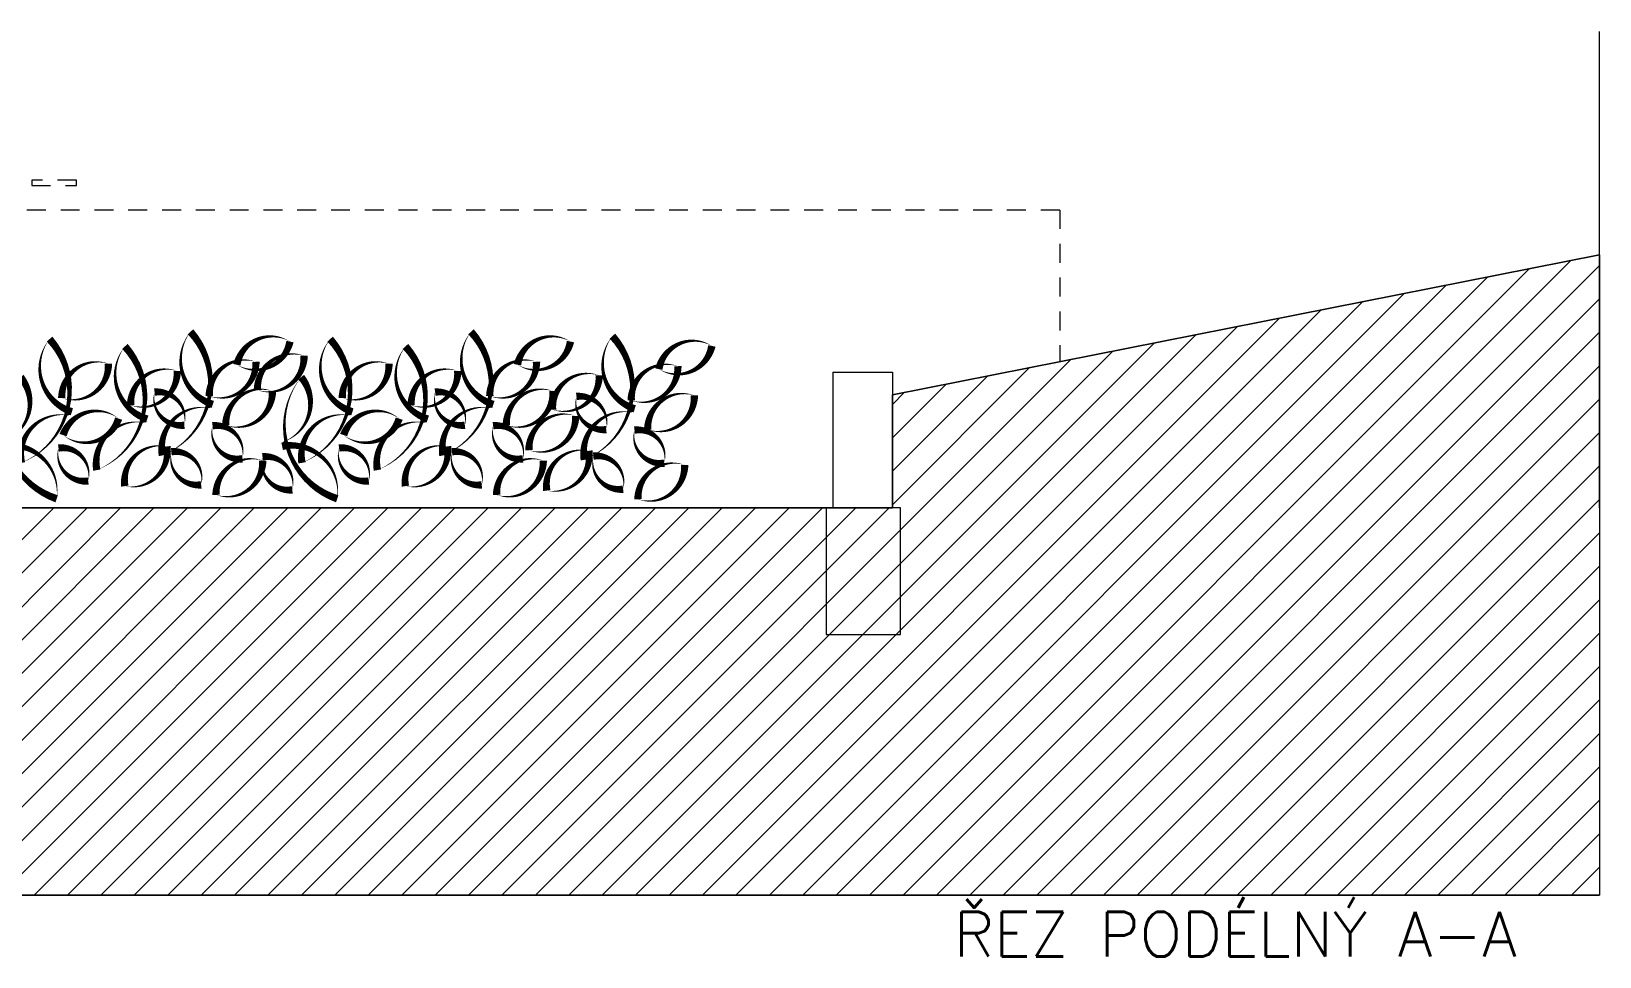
# Model space of a CAD drawing. Header units: metres. Extents: x -45 to 1930, y -347 to 488.
# Drawn here: x 177.28 to 187.81, y -93.53 to -87.32 of the extents above; entities that cross this region are included whole.
import ezdxf

# ---------------------------------------------------------------- set-up
doc = ezdxf.new("R2010")
doc.units = ezdxf.units.M
doc.linetypes.add('ČÁRKOVANÁ', pattern=[19.05, 12.7, -6.35])
doc.layers.add('FLOATINGWINDOWS', color=2, linetype='Continuous', plot=False)
doc.layers.add('SRAFY', color=3, linetype='Continuous')
doc.layers.add('zariz.predmety', color=203, linetype='Continuous')
doc.layers.add('Standard', color=7, linetype='Continuous', lineweight=25)
doc.styles.add('ROMANS', font='romans.shx', dxfattribs={"width": 0.7})

msp = doc.modelspace()

# ---------------------------------------------------------------- hatches: boundary and pattern name
at = {"layer": 'SRAFY', "linetype": 'Continuous', "lineweight": 0}
h = msp.add_hatch(dxfattribs=at)
h.set_pattern_fill('ANSI31', color=251, scale=0.05, style=0)
h.set_pattern_definition([(45, (0, -32.439), (-0.1122532, 0.1122532), [])])
h.paths.add_polyline_path([(159.475809, -90.515144), (160.764819, -90.515144), (164.664819, -90.515144), (164.664819, -91.365144), (165.164819, -91.365144), (165.164819, -90.915144), (174.716058, -90.915144), (174.716058, -91.365144), (175.216058, -91.365144), (175.216058, -90.515144), (183.064819, -90.515144), (183.064819, -89.755196), (187.814819, -88.815144), (187.814819, -93.116914), (159.475809, -93.116914)])

# ---------------------------------------------------------------- linework, layer by layer
at = {"layer": 'FLOATINGWINDOWS', "linetype": 'Continuous', "lineweight": 0, "flags": 128}
msp.add_lwpolyline([(159.475809, -90.515144), (160.764819, -90.515144), (164.664819, -90.515144), (164.664819, -91.365144), (165.164819, -91.365144), (165.164819, -90.915144), (174.716058, -90.915144), (174.716058, -91.365144), (175.216058, -91.365144), (175.216058, -90.515144), (183.064819, -90.515144), (183.064819, -89.755196), (187.814819, -88.815144), (187.814819, -93.116914), (159.475809, -93.116914)], close=True, dxfattribs=at)
at = {"layer": 'SRAFY', "linetype": 'Continuous', "lineweight": 0}
for p, q in [((187.814819, -88.815144), (187.814819, -87.315144)), ((187.814819, -88.815144), (183.064819, -89.755196)), ((187.814819, -88.815144), (187.814819, -90.515144)), ((187.814819, -90.515144), (187.814819, -88.815144)), ((182.664819, -89.605095), (182.664819, -90.515144)), ((182.664819, -89.605095), (183.064819, -89.605095)), ((183.064819, -89.605095), (183.064819, -90.515144)), ((183.119756, -90.515144), (175.216058, -90.515144)), ((182.619756, -90.515144), (182.619756, -91.365144)), ((183.119756, -91.365144), (183.119756, -90.515144)), ((187.814819, -90.515144), (187.814819, -93.116914)), ((182.619756, -91.365144), (183.119756, -91.365144)), ((159.475809, -93.116914), (187.814819, -93.116914))]:
    msp.add_line(p, q, dxfattribs=at)
at = {"layer": 'SRAFY', "linetype": 'ČÁRKOVANÁ', "lineweight": 0, "ltscale": 0.01}
for q in [(174.964819, -88.515144), (184.188143, -89.532883)]:
    msp.add_line((184.188143, -88.515144), q, dxfattribs=at)
msp.add_lwpolyline([(177.28337, -88.315144), (177.28337, -88.350144), (177.58337, -88.350144), (177.58337, -88.315144)], close=True, dxfattribs=at)
at = {"layer": 'zariz.predmety', "color": 253, "linetype": 'Continuous', "ltscale": 0.001}
for points in [[(178.349746, -89.33267, 0, 0, 0.520567051), (178.349746, -89.33267, 0, 0.05, 0.520567051), (178.499577, -89.821033, 0, 0.05, 0.520567051), (178.477897, -89.844134, 0, 0.05, 0.520567051), (178.160803, -90.163506, 0, 0.05, 0.520567051), (178.349746, -89.33267, 0.05, 0.05, 0)], [(180.234173, -89.33267, 0, 0, 0.520567051), (180.234173, -89.33267, 0, 0.05, 0.520567051), (180.384004, -89.821033, 0, 0.05, 0.520567051), (180.362323, -89.844134, 0, 0.05, 0.520567051), (180.045229, -90.163506, 0, 0.05, 0.520567051), (180.234173, -89.33267, 0.05, 0.05, 0)], [(177.403145, -89.382094, 0, 0, 0.520567051), (177.403145, -89.382094, 0, 0.05, 0.520567051), (177.552976, -89.870457, 0, 0.05, 0.520567051), (177.531296, -89.893558, 0, 0.05, 0.520567051), (177.214202, -90.21293, 0, 0.05, 0.520567051), (177.403145, -89.382094, 0.05, 0.05, 0)], [(177.909395, -89.430938, 0, 0, 0.520567051), (177.909395, -89.430938, 0, 0.05, 0.520567051), (178.059226, -89.9193, 0, 0.05, 0.520567051), (178.037546, -89.942401, 0, 0.05, 0.520567051), (177.720452, -90.261773, 0, 0.05, 0.520567051), (177.909395, -89.430938, 0.05, 0.05, 0)], [(178.66134, -89.554132, 0, 0, 0.520567051), (178.66134, -89.554132, 0, 0.05, 0.520567051), (179.01791, -89.39868, 0, 0.05, 0.520567051), (178.66134, -89.554132, 0.05, 0.05, 0)], [(179.287572, -89.382094, 0, 0, 0.520567051), (179.287572, -89.382094, 0, 0.05, 0.520567051), (179.437403, -89.870457, 0, 0.05, 0.520567051), (179.415722, -89.893558, 0, 0.05, 0.520567051), (179.098628, -90.21293, 0, 0.05, 0.520567051), (179.287572, -89.382094, 0.05, 0.05, 0)], [(179.793822, -89.430938, 0, 0, 0.520567051), (179.793822, -89.430938, 0, 0.05, 0.520567051), (179.943653, -89.9193, 0, 0.05, 0.520567051), (179.921972, -89.942401, 0, 0.05, 0.520567051), (179.604878, -90.261773, 0, 0.05, 0.520567051), (179.793822, -89.430938, 0.05, 0.05, 0)], [(180.545766, -89.554132, 0, 0, 0.520567051), (180.545766, -89.554132, 0, 0.05, 0.520567051), (180.902337, -89.39868, 0, 0.05, 0.520567051), (180.545766, -89.554132, 0.05, 0.05, 0)], [(181.183859, -89.361881, 0, 0, 0.520567051), (181.183859, -89.361881, 0, 0.05, 0.520567051), (181.33369, -89.850244, 0, 0.05, 0.520567051), (181.312009, -89.873345, 0, 0.05, 0.520567051), (180.994915, -90.192717, 0, 0.05, 0.520567051), (181.183859, -89.361881, 0.05, 0.05, 0)], [(181.495452, -89.583343, 0, 0, 0.520567051), (181.495452, -89.583343, 0, 0.05, 0.520567051), (181.852022, -89.427891, 0, 0.05, 0.520567051), (181.495452, -89.583343, 0.05, 0.05, 0)], [(177.798863, -89.547359, 0, 0, 0.520567051), (177.798863, -89.547359, 0, 0.05, 0.520567051), (177.485123, -89.777303, 0, 0.05, 0.520567051), (177.798863, -89.547359, 0.05, 0.05, 0)], [(178.789635, -89.534566, 0, 0, 0.520567051), (178.789635, -89.534566, 0, 0.05, 0.520567051), (178.475894, -89.76451, 0, 0.05, 0.520567051), (178.789635, -89.534566, 0.05, 0.05, 0)], [(179.112922, -89.493854, 0, 0, 0.520567051), (179.112922, -89.493854, 0, 0.05, 0.520567051), (178.799181, -89.723799, 0, 0.05, 0.520567051), (179.112922, -89.493854, 0.05, 0.05, 0)], [(179.68329, -89.547359, 0, 0, 0.520567051), (179.68329, -89.547359, 0, 0.05, 0.520567051), (179.369549, -89.777303, 0, 0.05, 0.520567051), (179.68329, -89.547359, 0.05, 0.05, 0)], [(180.674061, -89.534566, 0, 0, 0.520567051), (180.674061, -89.534566, 0, 0.05, 0.520567051), (180.360321, -89.76451, 0, 0.05, 0.520567051), (180.674061, -89.534566, 0.05, 0.05, 0)], [(181.623747, -89.563776, 0, 0, 0.520567051), (181.623747, -89.563776, 0, 0.05, 0.520567051), (181.310006, -89.793721, 0, 0.05, 0.520567051), (181.623747, -89.563776, 0.05, 0.05, 0)], [(177.450998, -90.454547, 0, 0, 0.520567051), (177.450998, -90.454547, 0, 0.05, 0.520567051), (177.081238, -90.102092, 0, 0.05, 0.520567051), (177.088831, -90.071334, 0, 0.05, 0.520567051), (177.20894, -89.637604, 0, 0.05, 0.520567051), (177.450998, -90.454547, 0.05, 0.05, 0)], [(178.26099, -89.596202, 0, 0, 0.520567051), (178.26099, -89.596202, 0, 0.05, 0.520567051), (177.947249, -89.826147, 0, 0.05, 0.520567051), (178.26099, -89.596202, 0.05, 0.05, 0)], [(179.335425, -90.454547, 0, 0, 0.520567051), (179.335425, -90.454547, 0, 0.05, 0.520567051), (178.965665, -90.102092, 0, 0.05, 0.520567051), (178.973257, -90.071334, 0, 0.05, 0.520567051), (179.093366, -89.637604, 0, 0.05, 0.520567051), (179.335425, -90.454547, 0.05, 0.05, 0)], [(180.145417, -89.596202, 0, 0, 0.520567051), (180.145417, -89.596202, 0, 0.05, 0.520567051), (179.831676, -89.826147, 0, 0.05, 0.520567051), (180.145417, -89.596202, 0.05, 0.05, 0)], [(181.095102, -89.625413, 0, 0, 0.520567051), (181.095102, -89.625413, 0, 0.05, 0.520567051), (180.781361, -89.855358, 0, 0.05, 0.520567051), (181.095102, -89.625413, 0.05, 0.05, 0)], [(178.308088, -89.960388, 0, 0, 0.520567051), (178.308088, -89.960388, 0, 0.05, 0.520567051), (178.108378, -89.738095, 0, 0.05, 0.520567051), (178.308088, -89.960388, 0.05, 0.05, 0)], [(178.900308, -89.731038, 0, 0, 0.520567051), (178.900308, -89.731038, 0, 0.05, 0.520567051), (178.586567, -89.960983, 0, 0.05, 0.520567051), (178.900308, -89.731038, 0.05, 0.05, 0)], [(180.192514, -89.960388, 0, 0, 0.520567051), (180.192514, -89.960388, 0, 0.05, 0.520567051), (179.992805, -89.738095, 0, 0.05, 0.520567051), (180.192514, -89.960388, 0.05, 0.05, 0)], [(180.784734, -89.731038, 0, 0, 0.520567051), (180.784734, -89.731038, 0, 0.05, 0.520567051), (180.470993, -89.960983, 0, 0.05, 0.520567051), (180.784734, -89.731038, 0.05, 0.05, 0)], [(181.1422, -89.989599, 0, 0, 0.520567051), (181.1422, -89.989599, 0, 0.05, 0.520567051), (180.94249, -89.767306, 0, 0.05, 0.520567051), (181.1422, -89.989599, 0.05, 0.05, 0)], [(181.73442, -89.760249, 0, 0, 0.520567051), (181.73442, -89.760249, 0, 0.05, 0.520567051), (181.420679, -89.990194, 0, 0.05, 0.520567051), (181.73442, -89.760249, 0.05, 0.05, 0)], [(177.86713, -89.916025, 0, 0, 0.520567051), (177.86713, -89.916025, 0, 0.05, 0.520567051), (177.494157, -90.026474, 0, 0.05, 0.520567051), (177.86713, -89.916025, 0.05, 0.05, 0)], [(179.751556, -89.916025, 0, 0, 0.520567051), (179.751556, -89.916025, 0, 0.05, 0.520567051), (179.378583, -90.026474, 0, 0.05, 0.520567051), (179.751556, -89.916025, 0.05, 0.05, 0)], [(178.697739, -90.185957, 0, 0, 0.520567051), (178.697739, -90.185957, 0, 0.05, 0.520567051), (178.49803, -89.963664, 0, 0.05, 0.520567051), (178.697739, -90.185957, 0.05, 0.05, 0)], [(180.582166, -90.185957, 0, 0, 0.520567051), (180.582166, -90.185957, 0, 0.05, 0.520567051), (180.382456, -89.963664, 0, 0.05, 0.520567051), (180.582166, -90.185957, 0.05, 0.05, 0)], [(180.93685, -89.898019, 0, 0, 0.520567051), (180.93685, -89.898019, 0, 0.05, 0.520567051), (180.623109, -90.127963, 0, 0.05, 0.520567051), (180.93685, -89.898019, 0.05, 0.05, 0)], [(181.531851, -90.215168, 0, 0, 0.520567051), (181.531851, -90.215168, 0, 0.05, 0.520567051), (181.332142, -89.992875, 0, 0.05, 0.520567051), (181.531851, -90.215168, 0.05, 0.05, 0)], [(177.662844, -90.335306, 0, 0, 0.520567051), (177.662844, -90.335306, 0, 0.05, 0.520567051), (177.463135, -90.113013, 0, 0.05, 0.520567051), (177.662844, -90.335306, 0.05, 0.05, 0)], [(177.908736, -90.369661, 0, 0, 0.520567051), (177.908736, -90.369661, 0, 0.05, 0.520567051), (178.191837, -90.1029, 0, 0.05, 0.520567051), (177.908736, -90.369661, 0.05, 0.05, 0)], [(178.421473, -90.360676, 0, 0, 0.520567051), (178.421473, -90.360676, 0, 0.05, 0.520567051), (178.221764, -90.138383, 0, 0.05, 0.520567051), (178.421473, -90.360676, 0.05, 0.05, 0)], [(178.52132, -90.428154, 0, 0, 0.520567051), (178.52132, -90.428154, 0, 0.05, 0.520567051), (178.835061, -90.198209, 0, 0.05, 0.520567051), (178.52132, -90.428154, 0.05, 0.05, 0)], [(179.033467, -90.394577, 0, 0, 0.520567051), (179.033467, -90.394577, 0, 0.05, 0.520567051), (178.833758, -90.172284, 0, 0.05, 0.520567051), (179.033467, -90.394577, 0.05, 0.05, 0)], [(179.547271, -90.335306, 0, 0, 0.520567051), (179.547271, -90.335306, 0, 0.05, 0.520567051), (179.347561, -90.113013, 0, 0.05, 0.520567051), (179.547271, -90.335306, 0.05, 0.05, 0)], [(179.793163, -90.369661, 0, 0, 0.520567051), (179.793163, -90.369661, 0, 0.05, 0.520567051), (180.076264, -90.1029, 0, 0.05, 0.520567051), (179.793163, -90.369661, 0.05, 0.05, 0)], [(180.3059, -90.360676, 0, 0, 0.520567051), (180.3059, -90.360676, 0, 0.05, 0.520567051), (180.10619, -90.138383, 0, 0.05, 0.520567051), (180.3059, -90.360676, 0.05, 0.05, 0)], [(180.405746, -90.428154, 0, 0, 0.520567051), (180.405746, -90.428154, 0, 0.05, 0.520567051), (180.719487, -90.198209, 0, 0.05, 0.520567051), (180.405746, -90.428154, 0.05, 0.05, 0)], [(180.742848, -90.398872, 0, 0, 0.520567051), (180.742848, -90.398872, 0, 0.05, 0.520567051), (181.025949, -90.132111, 0, 0.05, 0.520567051), (180.742848, -90.398872, 0.05, 0.05, 0)], [(181.255585, -90.389887, 0, 0, 0.520567051), (181.255585, -90.389887, 0, 0.05, 0.520567051), (181.055876, -90.167594, 0, 0.05, 0.520567051), (181.255585, -90.389887, 0.05, 0.05, 0)], [(181.355432, -90.457364, 0, 0, 0.520567051), (181.355432, -90.457364, 0, 0.05, 0.520567051), (181.669173, -90.22742, 0, 0.05, 0.520567051), (181.355432, -90.457364, 0.05, 0.05, 0)]]:
    msp.add_lwpolyline(points, format="xyseb", close=True, dxfattribs=at)

# ---------------------------------------------------------------- texts
at = {"layer": 'Standard', "color": 7, "linetype": 'ByBlock', "lineweight": 25, "style": 'ROMANS'}
msp.add_text('ŘEZ PODÉLNÝ A-A', height=0.3, dxfattribs=at).set_placement((183.477963, -93.529465))

doc.saveas('drawing.dxf')
